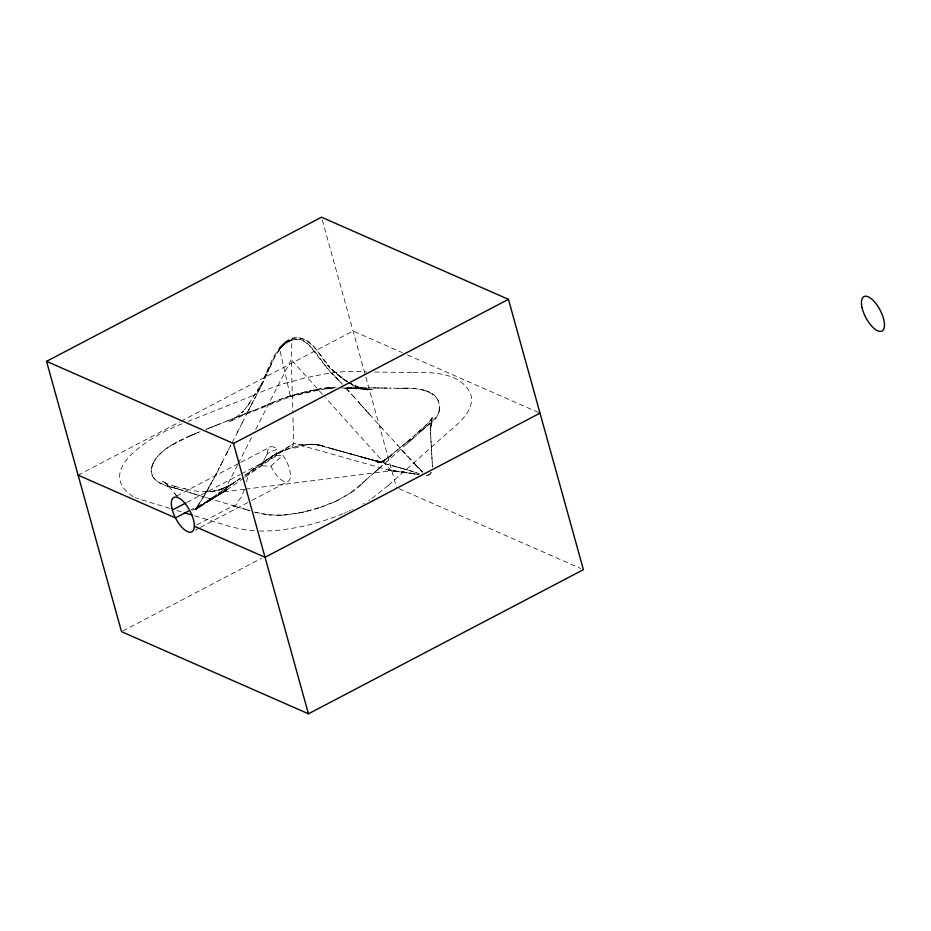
<?xml version="1.0" encoding="UTF-8"?>
<svg xmlns="http://www.w3.org/2000/svg" width="931" height="931" viewBox="0 0 931 931"><rect width="100%" height="100%" fill="white"/><g stroke="black" fill="none" stroke-linecap="round" stroke-linejoin="round"><path stroke-width="0.7" stroke-dasharray="4.66 3.49" d="M430.448 428.714L430.401 430.122L431.437 420.149L430.436 431.356L432.484 466.978M279.393 348.031C299.701 322.568 317.343 350.021 329.237 366.721L328.026 365.313L334.054 371.713C320.927 362.357 315.609 338.128 297.059 337.72C271.631 342.655 269.629 373.215 257.2 391.241L259.9 386.353L247.181 406.312L250.113 402.692L241.874 412.794L243.328 411.048L235.555 417.844L228.491 422.313L242.304 415.645L290.449 396.606L279.416 348.043L279.777 349.113A44.828 43.478 81.4 0 0 275.134 356.061M432.438 466.745L430.459 431.041L432.065 417.705L431.204 420.707L432.589 417.46L428.085 423.337L415.331 434.614M430.494 427.422L432.287 417.821L428.888 422.499L406.428 442.574L410.513 438.966L388.111 457.715L391.939 454.968L380.698 462.335L385.19 459.821M191.984 510.176L195.533 509.408L212.466 498.725L195.277 509.513L205.297 493.977L218.506 469.561M151.718 467.269C148.401 478.72 161.016 485.063 170.303 486.866M246.424 481.886L249.229 472.785M195.207 509.443L196.511 507.57M151.858 466.722L153.324 462.963M439.432 410.548L439.851 404.682M244.446 489.462L241.117 497.27L236.567 503.322M268.652 370.201L267.837 372.132M270.106 366.698L256.979 394.162M269.548 368.024L275.762 354.886L281.546 347.135A33.272 32.55 57.1 0 1 286.585 342.841L287.097 342.561A27.686 27.08 52.1 0 1 288.273 341.852A25.323 24.765 49.6 0 1 290.111 340.886L291.752 340.211M245.435 475.508L261.483 465.744L262.856 462.602A31.933 9.112 -65.5 0 1 267.465 453.478M270.432 365.918L271.771 362.834A100.048 97.01 81.6 0 1 273.923 358.272L274.703 356.782M266.557 372.854L269.303 366.5M267.174 373.692L262.903 382.827M263.845 378.777L266.708 372.505M221.927 462.823L226.442 453.839M242.06 423.128L247.727 411.863M225.837 455.026L229.049 448.684M222.66 461.357L216.958 472.564M226.827 453.083L227.571 451.582M242.153 422.942L238.883 429.4M262.53 383.584L261.39 385.83M220.414 465.826L221.171 464.325M228.339 450.092L230.667 445.495M247.018 413.271L257.468 393.266M237.242 432.636L239.407 428.376M248.496 410.362L250.788 405.881M218.89 468.817L219.646 467.315M230.236 446.345L231.004 444.855M237.882 431.379L232.308 442.295M237.626 464.883L223.894 491.847L196.115 508.117M238.278 463.603L252.825 435.033M255.722 429.354L291.24 359.634L291.997 340.129L295.953 339.21A12.999 12.557 32.6 0 1 303.099 340.409A21.611 20.866 32.7 0 1 308.498 344.447L321.067 360.367A119.843 115.979 31.6 0 0 323.127 363.032L327.596 368.408M260.994 386.574L259.83 388.809M216.574 473.309L215.41 475.555M251.568 404.391L253.907 399.923M215.014 476.3L211.837 482.27M259.446 389.554L258.259 391.776M254.687 398.445L255.478 396.955M211.43 483.014L210.208 485.249M208.975 487.472L206.484 491.905M266.266 455.69L267.476 453.502L277.135 449.033A31.165 8.891 -65.5 0 1 276.204 455.527L251.137 470.714L256.723 466.862M206.065 492.639L203.144 497.62M430.436 473.751L431.123 472.564M431.251 472.436L429.051 475.008L425.816 475.566L427.189 475.555M199.676 503.112L196.662 507.372M241.874 412.794L243.328 411.048M279.905 348.95L280.452 348.322M280.592 348.159L281.162 347.542M279.777 349.113L284.339 344.563A30.304 29.641 64.2 0 1 288.261 341.84A23.729 23.159 42.2 0 1 292.008 340.152L291.869 340.164M281.441 347.24C306.252 321.288 319.799 365.569 336.242 377.695M361.798 483.759L362.869 482.758M388.495 485.249L400.225 474.798M362.671 482.945L368.013 478.103M388.285 485.435L370.747 499.342M361.123 484.399L349.777 493.535L336.545 500.994M363.893 481.793L364.556 481.187M360.483 484.993L359.587 485.807A88.398 37.077 -15.5 0 1 352.721 491.498M270.898 466.117L282.838 455.201A19.435 8.065 62.3 0 1 288.726 480.978A19.435 8.065 62.3 0 1 270.898 466.117L269.106 466.07A87.863 23.612 -6.1 0 1 261.483 465.744M429.878 423.535L428.202 425.036M430.145 474.135L426.177 475.601M365.231 480.582L366.255 479.663M413.399 438.001L417.891 433.962M412.061 439.199L413.888 437.558M412.573 438.745L408.616 442.272M417.519 434.288L419.811 432.24M410.99 440.154L411.781 439.455M428.819 424.501C443.505 416.599 443.121 394.546 425.642 390.869M366.593 479.349L371.364 475.171M381.338 466.419L382.129 465.721M407.033 443.668L409.314 441.655M419.753 432.298L421.394 430.844M378.847 468.63L407.464 443.296M377.916 469.457L378.964 468.526M378.172 469.224L375.763 471.342M420.731 431.425L424.327 428.33M376.566 470.644L377.369 469.934M376.054 471.086L373.25 473.542M410.385 439.095L386.505 458.96L390.636 455.876M427.224 425.874L428.353 424.908M400.691 474.391C419.346 458.04 437.698 441.352 456.458 425.13C464.732 417.472 474.123 406.777 470.877 394.616C461.334 372.191 432.671 372.191 411.828 372.528M422.046 430.273L423.023 429.435M371.027 475.462L373.366 473.425M423.349 429.156L424.745 427.969M427.41 425.723L426.666 426.351M425.967 426.945L424.885 427.853M235.24 481.723L212.582 498.411A30.548 27.779 66.2 0 1 211.36 499.097L191.158 509.688M352.686 491.487L338.244 500.18L319.903 507.546M201.445 505.324L202.516 504.544M200.072 506.313L210.802 498.69M203.61 503.752L204.715 502.961M200.77 505.801L195.231 509.513M266.185 460.263L266.871 459.774M204.901 502.833L205.995 502.053M263.403 462.23L274.959 454.549M265.149 461.008L268.64 458.518M198.943 507.116L195.51 509.42L211.861 499.132L195.533 509.408M262.007 463.219L265.707 460.601M267.569 459.274L276.356 453.793L285.84 449.685M206.356 501.797L207.625 500.901M207.799 500.785L209.219 499.784M262.356 462.975L264.195 461.683M209.58 499.54L213.246 497.003M229.573 485.691L216.05 495.071M244.632 475.229L258.492 465.651M262.682 462.742L258.166 465.872M222.986 490.276L224.394 489.299M229.329 485.866L231.086 484.644M261.658 463.463L260.599 464.185M230.737 484.888L240.117 478.371M244.027 477.871L223.894 491.847L244.097 489.31M245.039 477.161L293.765 443.331L391.264 470.807L418.45 474.158M381.163 462.474L387.517 458.064M211.151 498.446L212.198 497.724M219.832 492.464L218.436 493.43M259.551 464.918L260.959 463.941M252.964 469.457L254.268 468.549M216.702 494.629L213.094 497.107M270.13 457.493L270.921 456.981M290.495 445.6L272.597 455.922M240.629 478.441L231.272 484.341L232.68 483.48C224.674 488.938 215.131 491.975 205.437 491.952L213.362 491.324L225.942 487.46L219.437 489.997L230.609 484.737L226.128 487.297L229.166 485.586C215.387 494.047 198.35 492.476 183.395 488.426L185.606 488.973L172.689 485.877L174.9 486.401L164.88 482.817L167.557 484.516L162.634 481.164L168.162 485.61L166.719 484.19L176.32 495.583M383.072 461.159L387.11 458.506L380.348 462.195L384.864 460.577L377.043 462.672L381.501 461.497L376.229 461.392L380.791 461.578M368.827 500.587L369.793 499.959M211.651 499.26L211 499.668L227.164 489.566L210.674 499.819M211 499.668L226.082 490.323L210.092 500.075L224.988 491.091M171.932 444.971L190.343 435.72M362.95 504.09L364.161 503.403M275.215 454.409L277.38 453.281M177.146 441.981C165.066 448.626 147.238 460.333 152.533 476.439M78.111 475.159L179.613 421.952M180.905 421.278L353.07 331.017L402.134 352.57M187.05 502.344L240.233 474.461M241.362 473.879L262.856 462.602M196.778 524.944L233.413 505.742M122.799 630.997L261.564 558.251M176.587 496.014L239.546 463.021M240.826 462.358L270.386 446.868M195.266 530.065L199.129 528.04M200.409 527.365L250.637 501.053M251.929 500.378L287.982 481.49M277.671 453.129L291.799 447.683L293.765 443.331L292.893 414.47M351.639 509.944L352.616 509.478M336.266 501.122L334.543 501.914M349.218 511.061L350.428 510.502M333.973 502.17L321.23 507.104L306.846 511.27M346.763 512.155L347.996 511.608M253.232 395.442L262.344 391.52A114.839 48.168 -15.5 0 1 284.455 383.467M268.943 404.147L263.636 406.44M269.059 404.101L270.199 403.589M252.662 395.698L188.143 421.371M270.176 403.612L272.05 402.797A90.679 38.043 -15.5 0 1 283.99 398.084L296.524 394.162A99.512 41.744 -15.5 0 1 309.697 390.904L317.483 389.356A66.229 27.779 -15.5 0 1 336.149 387.168M271.875 402.867L281.185 399.12A77.715 32.597 -15.5 0 1 290.007 396.082A88.503 37.124 -15.5 0 1 299.875 393.254L310.093 390.822M190.82 435.51L190.064 435.836A88.736 37.217 -15.5 0 0 177.088 441.969M190.541 435.638L192.089 434.975M344.272 513.225L345.517 512.69M191.321 435.301L196.72 433.055M192.286 434.893L193.345 434.451M182.208 423.78C157.711 432.624 91.087 468.956 133.319 496.712M194.02 434.172L199.176 432.054M263.438 406.533L262.821 406.777M262.612 406.87L261.297 407.406M343.015 513.749C322.417 522.14 300.666 527.865 278.544 530.216A93.647 39.277 -15.5 0 1 259.644 531.019M197.384 432.787L198.059 432.508M198.722 432.24L200.037 431.716M228.444 420.451L233.262 418.508M226.908 421.068L228.956 420.242M233.041 418.589L234.833 417.879M227.106 420.987L220.763 423.524M234.577 417.972L237.638 416.739M237.58 416.774L241.478 415.203M238.499 416.401L239.418 416.029M221.357 423.291L217.691 424.757M218.925 424.268L219.611 423.989M241.28 415.296L246.913 413.05M216.155 425.362L218.098 424.594M243.794 414.295L244.562 413.981M215.375 425.665L216.446 425.246M214.398 426.061L215.631 425.572M245.33 413.678L246.098 413.376M214.607 425.979L212.291 426.887M246.878 413.073L247.867 412.677M247.646 412.77L250.334 411.711M206.112 429.307L206.88 429.005M210.755 427.492L212.373 426.864M248.821 412.305L249.427 412.072M206.275 429.249L208.567 428.341M209.673 427.911L211.29 427.282M254.966 409.908L263.822 406.37A77.168 32.364 -15.5 0 0 265.707 405.567M208.428 428.4L209.975 427.795M249.962 411.863L255.385 409.745M286.213 449.545C298.583 445.088 312.548 441.701 325.268 446.74M319.1 507.814L302.179 512.341L286.213 514.831M284.467 383.491L305.415 377.811L326.187 373.727A95.858 40.208 -15.5 0 1 356.236 371.353L366.57 371.935M290.007 396.082L290.449 396.606L321.23 389.426L335.509 388.006M290.449 396.606L306.66 392.265L322.894 389.17M306.02 511.468L304.367 511.852M303.541 512.038L299.421 512.9M310.523 390.729L311.35 390.555M312.176 390.38L314.236 389.973M314.643 389.891L315.784 389.67M298.607 513.062L289.646 514.471M316.296 389.577L322.429 388.541A67.498 28.314 -15.5 0 1 328.468 387.762M379.883 461.904L384.538 461.322L379.15 461.485L383.875 461.939L375.798 461.008L380.209 461.59M245.54 489.124L391.264 470.807L325.617 397.851M288.843 514.564L280.243 515.227M298.339 444.611L316.249 444.506L345.273 452.443M326.839 388.658L334.241 388.052M285.887 514.866L284.886 514.948M306.706 444.401L314.957 444.355L323.383 446.158M284.223 515.006L282.279 515.134M276.216 455.515L282.838 455.201M281.953 515.146L267.465 514.773L254.454 512.073M279.486 515.25L272.364 515.169M401.366 388.274L403.158 388.239M400.97 388.285L397.537 388.297M402.972 388.239L405.206 388.215A69.941 29.338 -15.5 0 1 411.002 388.32M404.101 388.227L404.845 388.215M405.09 388.215L407.429 388.215A58.734 24.637 -15.5 0 1 425.746 390.811M357.039 387.785L358.842 387.773M309.674 444.18L321.451 445.6M357.085 387.785L355.316 387.785M358.505 387.773L367.629 389.914L352.709 385.795L370.55 389.798L356.201 387.82L372.284 389.589L347.868 388.436L359.843 388.634L352.209 388.588M359.25 387.773L360.96 387.773M374.506 372.016L409.652 372.493M355.886 387.785L349.521 387.622M360.483 387.773L369.095 387.855M398.026 388.297L391.09 388.169M378.114 387.983L382.338 388.029M347.589 388.355L362.787 388.669L341.654 388.018M365.499 387.808L366.418 387.808M377.288 387.971L378.929 387.994M381.838 388.018L389.321 388.122M375.286 387.948L377.462 387.971M384.096 388.041L387.715 388.099M374.553 387.936L376.008 387.959M373.098 387.913L374.89 387.948M373.68 387.924L368.746 387.843M411.642 372.528L409.908 372.493M389.1 388.122L390.543 388.157M355.014 388.599L369.06 389.007L359.087 388.18L365.895 389.123L357.341 387.482L364.056 388.902L355.502 386.586L362.101 388.541L348.776 382.85M390.217 388.146L391.264 388.169M351.441 387.738L351.336 387.727A25.125 10.544 -15.5 0 1 350.149 387.668M271.398 515.122L268.559 514.89M346.739 387.401L347.531 387.459M347.088 387.424L348.788 387.564M350.033 387.657L348.648 387.552M344.645 388.192L348.229 388.471M267.651 514.785L254.908 512.213M414.155 473.635L389.74 470.376L418.322 474.496L388.215 469.957L419.194 474.601M378.731 461.345L383.293 462.16L372.249 459.879L376.892 461.02M378.149 461.206L373.005 460.275L377.369 461.078M319.95 445.216L328.084 447.625M374.448 460.391L364.114 457.656M366.5 458.366L378.94 461.543M172.049 487.332L173.038 487.588M172.328 487.402L170.594 486.948M172.887 487.553L178.205 489.019M173.282 487.646L174.842 488.065M171.467 487.181L168.464 486.366A105.378 44.199 -15.5 0 1 164.787 485.202L157.106 481.455L152.719 476.777M395.698 466.652L399.585 467.688M398.561 467.42L401.529 468.212M396.501 466.862L383.956 463.37M342.294 451.628L354.164 454.863M359.389 456.376L365.999 458.168M337.825 450.418L332.902 449.045M343.295 451.896L344.773 452.303M394.732 466.384L391.811 465.593M400.633 467.967L403.472 468.747M337.697 450.371L330.47 448.346M361.17 456.865L365.441 458.029L346.123 452.675M350.498 453.828L330.365 448.276M368.28 458.82L358.866 456.19M402.704 468.537L413.899 471.912M389.856 465.046L390.834 465.314M175.261 488.181L180.3 489.659M347.74 453.129L349.206 453.537M367.117 458.611L370.235 459.483M364.358 457.831L367.291 458.657M369.211 459.192L373.412 460.38M350.196 453.816L351.173 454.095M365.01 458.017L352.43 454.444M373.168 460.31L375.519 460.973M386.924 464.22L388.879 464.767M404.45 469.026L405.439 469.294M350.324 453.851L353.128 454.642M359.471 456.446L361.426 457.005M375.135 460.868L379.068 461.974M355.083 455.201L357.516 455.899M377.625 461.567L384.957 463.661M332.414 448.905L326.199 447.043M406.416 469.585L407.406 469.876M329.993 448.207L328.562 447.776M178.624 489.147L199.013 495.408M198.71 495.315L210.522 498.841M204.669 497.084L205.646 497.375M240.652 507.907L241.676 508.221M176.762 510.467L182.278 512.108M195.719 494.419L196.72 494.722M235.008 506.22L243.817 508.861M235.485 506.359L209.941 498.667M242.851 508.57L245.33 509.315M244.876 509.176L249.45 510.56M194.719 494.117L188.248 492.138M194.637 515.832L232.692 527.26L246.843 530.088A93.647 39.277 -15.5 0 0 255.571 530.868M408.395 470.167L419.206 473.716M247.704 510.037L248.402 510.246M249.136 510.467L249.799 510.665M169.733 508.361L136.985 498.364M180.73 489.787L183.221 490.556M414.9 472.25L416.378 472.75M359.808 387.855L348.764 382.513M135.216 497.608L136.194 498.038M407.429 354.897L540.015 413.155M399.131 488.694L580.758 568.492M349.09 382.967L357.981 387.587L348.299 382.304M347.589 381.85L335.474 372.761L341.793 378.417L331.005 368.629L346.681 381.477M347.182 381.594L341.596 377.986L346.774 381.594M422.872 472.343L421.766 471.307M422.43 471.936L382.164 428.411M421.359 470.911L420.475 470.074M416.297 465.896L409.396 458.552M336.696 378.161L337.872 379.382M335.521 376.939L342.538 384.305M334.927 376.333L330.284 371.399M338.686 380.244L341.13 382.804M408.244 457.307L406.521 455.434M345.983 388.041L351.65 394.337M329.714 370.771L327.735 368.56M403.682 452.303L404.822 453.56M346.006 388.064L355.712 398.922M401.412 449.801L403.111 451.675M369.386 414.26L381.023 427.143M367.885 412.596L370.329 415.296M379.999 426.014L382.385 428.656M396.885 444.785L397.456 445.414M368.816 413.632L360.565 404.403M322.498 394.372L291.24 359.634L292.846 413.027M366.558 411.106L364.009 408.267M363.451 407.638L362.322 406.382M361.193 405.113L358.132 401.668M352.768 395.605L359.506 403.216M174.912 493.779L178.112 497.759M322.277 219.972L396.478 487.518M291.903 447.834A30.7 8.111 -15.5 0 1 293.835 447.264M153.394 462.951A62.074 26.033 -15.5 0 1 171.746 444.913M419.462 468.84A15.257 0.768 46.5 0 1 417.507 466.885M418.159 467.769A17.34 1.129 47.1 0 1 416.262 465.826M294.231 448.114A28.174 7.972 -15.5 0 1 305.775 445.53M198.71 507.36A69.069 1.455 -37.8 0 1 197.954 507.895M235.229 481.711A31.2 27.581 -87.1 0 1 235.811 481.35M203.319 496.979A18.236 1.35 -60.2 0 1 200.153 502.065M210.022 485.191A67.66 8.938 -61 0 1 208.812 487.379M237.126 503.822A8.658 5.958 -47.5 0 1 233.506 506.545M249.299 472.82A7.227 6.098 18.5 0 1 251.195 470.783M267.476 453.502A19.435 8.065 62.3 0 1 277.135 449.033M429.331 392.486A76.458 32.073 -15.5 0 1 439.641 404.182M411.025 388.297A57.443 24.09 -15.5 0 1 429.389 392.451M328.527 387.657A67.393 28.267 -15.5 0 1 335.521 387.215M270.013 458.203A102.352 17.026 -18.8 0 1 271.549 457.179M271.224 456.923A62.063 11.091 -17.7 0 1 272.923 455.864M439.746 410.501A66.031 27.697 -15.5 0 1 429.796 423.535M285.468 342.433L282.256 345.064L289.029 340.304L285.468 342.433M285.875 342.154L282.454 344.889L289.704 339.978L285.91 342.131M194.73 509.804L194.73 509.804"/><path stroke-width="1.4" d="M46.55 361.344L321.509 217.202L508.442 299.34L583.411 569.656L308.452 713.798L121.519 631.66L46.55 361.344L233.483 443.482L308.452 713.798M233.483 443.482L508.442 299.34M172.34 510.06L185.921 502.938M188.912 510.863L175.447 517.927L78.111 475.159M540.015 413.155L265.056 557.297L194.346 526.224M184.303 512.713L191.995 515.041M171.898 508.268A19.435 8.065 62.3 0 0 191.402 532.078A19.435 8.065 62.3 0 0 185.222 503.659A19.435 8.065 62.3 0 0 171.898 508.268M862.048 307.602A19.435 8.065 62.3 0 0 881.587 331.192A19.435 8.065 62.3 0 0 875.187 302.633A19.435 8.065 62.3 0 0 862.048 307.602"/></g></svg>
